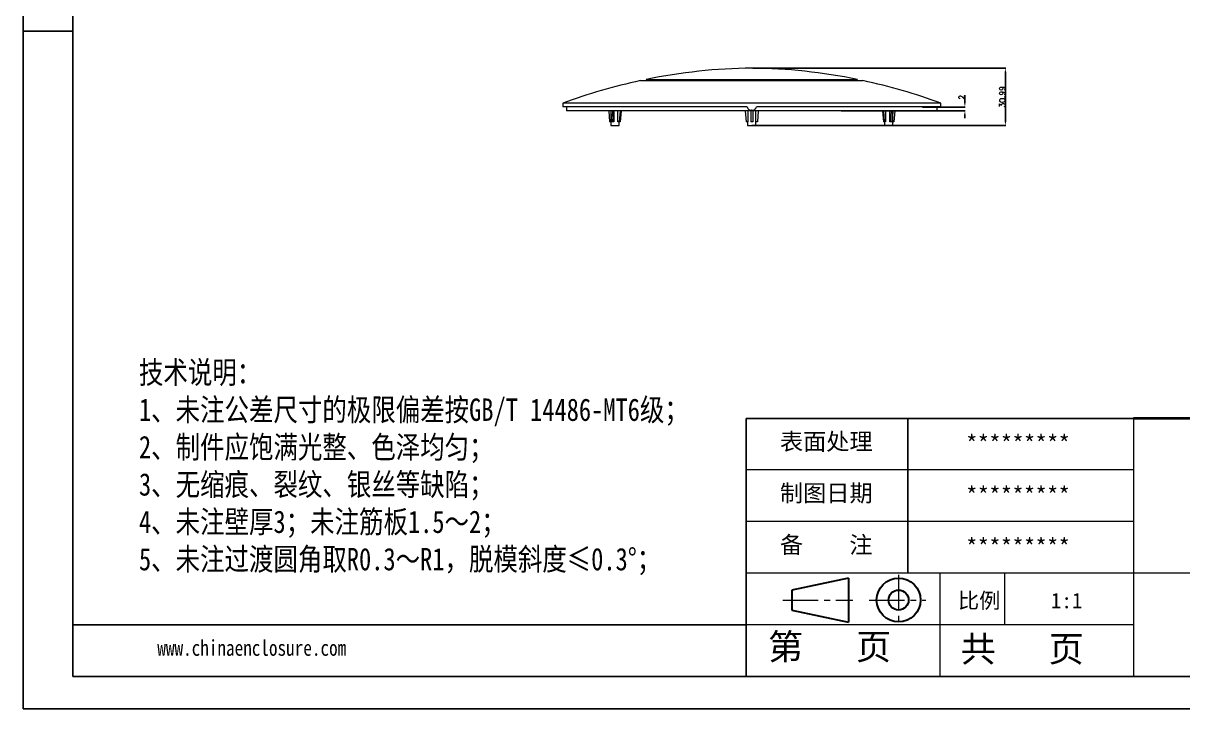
# Model space of a CAD drawing. Header units: inches. Extents: x 725 to 5279, y 573 to 1304.
# Drawn here: x 1938 to 2563, y 573 to 943 of the extents above; entities that cross this region are included whole.
import ezdxf

# ---------------------------------------------------------------- set-up
doc = ezdxf.new("R2010")
doc.units = ezdxf.units.IN
doc.linetypes.add('CENTER2', pattern=[28.575, 19.05, -3.175, 3.175, -3.175])
doc.layers.add('文字', color=81, linetype='Continuous')
for name, color, linetype, lineweight in [('粗实线', 7, 'Continuous', 30), ('细实线', 3, 'Continuous', 9), ('细点划线', 2, 'CENTER2', 9)]:
    doc.layers.add(name, color=color, linetype=linetype, lineweight=lineweight)
doc.styles.get("Standard").update_dxf_attribs({"font": 'txt', "bigfont": 'gbcbig.shx'})
doc.styles.add('宋体', font='', dxfattribs={"width": 0.8, "height": 3.5})
doc.styles.get('宋体').set_extended_font_data('SimSun')
doc.dimstyles.new('3', dxfattribs={"dimtxt": 3, "dimasz": 2, "dimexe": 0.18, "dimexo": 0.0625, "dimgap": 0.2, "dimtad": 1, "dimzin": 12, "dimdsep": 46, "dimtxsty": 'Standard', "dimcen": 1, "dimclrd": 3, "dimclre": 3, "dimadec": 0, "dimazin": 0, "dimtfac": 1, "dimtofl": 0, "dimtmove": 0, "dimatfit": 3, "dimfxl": 1, "dimtolj": 1, "dimtzin": 0, "dimarcsym": 0})

# ---------------------------------------------------------------- blocks, each defined once
blk = doc.blocks.new('*D113')
at = {"color": 3, "lineweight": -2}
for p, q in [((2331.43, 918.68), (2467.92, 918.68)), ((2467.74, 889.68), (2467.74, 916.68)), ((2330.99, 887.68), (2467.92, 887.68))]:
    blk.add_line(p, q, dxfattribs=at)
at = {"color": 3}
for points in [[(2467.41, 916.68), (2468.08, 916.68), (2467.74, 918.68)], [(2467.41, 889.68), (2468.08, 889.68), (2467.74, 887.68)]]:
    blk.add_solid(points, dxfattribs=at)
at = {"layer": 'Defpoints', "color": 0}
for p in [(2331.36, 918.68), (2467.74, 918.68), (2330.92, 887.68)]:
    blk.add_point(p, dxfattribs=at)
at = {"color": 0, "insert": (2466.04, 903.18), "char_height": 3, "attachment_point": 5, "rotation": 90}
blk.add_mtext('\\A1;30.99', dxfattribs=at)
blk = doc.blocks.new('*D114')
at = {"color": 3, "lineweight": -2}
for p, q in [((2445.89, 899.68), (2445.89, 904.08)), ((2379.12, 895.68), (2446.07, 895.68)), ((2423.04, 897.68), (2446.07, 897.68)), ((2445.89, 893.68), (2445.89, 891.68))]:
    blk.add_line(p, q, dxfattribs=at)
at = {"color": 3}
for points in [[(2445.56, 899.68), (2446.23, 899.68), (2445.89, 897.68)], [(2445.56, 893.68), (2446.23, 893.68), (2445.89, 895.68)]]:
    blk.add_solid(points, dxfattribs=at)
at = {"layer": 'Defpoints', "color": 0}
for p in [(2379.06, 895.68), (2422.98, 897.68), (2445.89, 897.68)]:
    blk.add_point(p, dxfattribs=at)
at = {"color": 0, "insert": (2444.19, 902.88), "char_height": 3, "attachment_point": 5, "rotation": 90}
blk.add_mtext('\\A1;2', dxfattribs=at)

msp = doc.modelspace()

# ---------------------------------------------------------------- linework, layer by layer
for p, q in [((1937.877, 1304.356), (1937.877, 572.957)), ((1964.643, 1286.941), (1964.643, 590.371)), ((1964.643, 938.656), (1937.877, 938.656)), ((1937.877, 911.567), (1937.877, 572.957)), ((2536.928, 729.685), (2327.956, 729.685)), ((2327.956, 590.371), (2327.956, 729.685)), ((2415.028, 646.097), (2415.028, 729.685)), ((2327.956, 618.234), (1964.643, 618.234)), ((1964.643, 590.371), (2954.87, 590.371)), ((1937.877, 572.957), (2972.284, 572.957)), ((1937.877, 572.957), (2416.769, 572.957))]:
    msp.add_line(p, q)
at = {"color": 7, "linetype": 'Continuous', "lineweight": 15}
for p, q in [((2270.923, 911.925), (2390.923, 911.925)), ((2273.923, 912.554), (2274.052, 911.925)), ((2273.923, 912.554), (2387.923, 912.554)), ((2387.795, 911.925), (2387.923, 912.554)), ((2228.923, 899.684), (2228.923, 897.684)), ((2432.923, 899.684), (2228.923, 899.684)), ((2328.423, 897.684), (2228.923, 897.684)), ((2230.923, 897.684), (2230.923, 895.684)), ((2430.923, 895.684), (2230.923, 895.684)), ((2253.792, 895.684), (2254.247, 889.684)), ((2254.845, 895.684), (2254.845, 887.684)), ((2254.899, 895.684), (2255.162, 889.684)), ((2255.765, 895.684), (2256.028, 889.684)), ((2256.431, 895.684), (2256.431, 889.684)), ((2258.745, 889.684), (2258.745, 895.684)), ((2259.897, 895.684), (2259.443, 889.684)), ((2260.397, 895.684), (2259.943, 889.684)), ((2327.398, 895.684), (2327.923, 889.684)), ((2328.73, 895.684), (2328.73, 889.684)), ((2330.423, 895.684), (2330.423, 889.684)), ((2331.023, 895.884), (2330.823, 895.884)), ((2331.423, 895.684), (2331.423, 889.684)), ((2333.117, 889.684), (2333.117, 895.684)), ((2432.923, 897.684), (2333.423, 897.684)), ((2334.448, 895.684), (2333.923, 889.684)), ((2401.449, 895.684), (2401.904, 889.684)), ((2401.949, 895.684), (2402.404, 889.684)), ((2403.102, 895.684), (2403.102, 889.684)), ((2405.416, 889.684), (2405.416, 895.684)), ((2406.081, 895.684), (2405.819, 889.684)), ((2406.947, 895.684), (2406.685, 889.684)), ((2407.002, 887.684), (2407.002, 895.684)), ((2408.055, 895.684), (2407.6, 889.684)), ((2430.923, 895.684), (2430.923, 897.684)), ((2432.923, 897.684), (2432.923, 899.684)), ((2254.845, 889.684), (2254.247, 889.684)), ((2256.028, 889.684), (2255.162, 889.684)), ((2256.431, 889.684), (2256.028, 889.684)), ((2259.443, 889.684), (2258.745, 889.684)), ((2259.345, 887.684), (2259.345, 889.684)), ((2259.943, 889.684), (2259.443, 889.684)), ((2328.73, 889.684), (2327.923, 889.684)), ((2328.673, 889.684), (2328.673, 887.684)), ((2331.423, 889.684), (2330.423, 889.684)), ((2333.923, 889.684), (2333.117, 889.684)), ((2333.173, 887.684), (2333.173, 889.684)), ((2402.404, 889.684), (2401.904, 889.684)), ((2403.102, 889.684), (2402.404, 889.684)), ((2402.502, 889.684), (2402.502, 887.684)), ((2405.819, 889.684), (2405.416, 889.684)), ((2406.685, 889.684), (2405.819, 889.684)), ((2407.6, 889.684), (2407.002, 889.684)), ((2254.845, 887.684), (2259.345, 887.684)), ((2328.673, 887.684), (2330.923, 887.684)), ((2330.923, 887.684), (2333.173, 887.684)), ((2402.502, 887.684), (2407.002, 887.684))]:
    msp.add_line(p, q, dxfattribs=at)
for centre, start, end in [((2334.797, 614.601), 90.729769, 101.546915), ((2327.05, 614.601), 78.453085, 89.270231), ((2334.797, 614.601), 102.124414, 110.37385), ((2327.05, 614.601), 69.62615, 77.875586)]:
    msp.add_arc(centre, 304.107, start, end, dxfattribs=at)
for points in [[(2328.423, 897.684), (2328.499, 897.424), (2328.614, 897.184), (2328.921, 896.74), (2329.107, 896.547), (2329.537, 896.223), (2329.776, 896.098), (2330.158, 895.97), (2330.29, 895.938), (2330.554, 895.895), (2330.688, 895.884), (2330.823, 895.884)], [(2331.023, 895.884), (2331.294, 895.884), (2331.557, 895.927), (2332.069, 896.097), (2332.307, 896.222), (2332.738, 896.544), (2332.924, 896.738), (2333.154, 897.069), (2333.222, 897.187), (2333.338, 897.429), (2333.385, 897.554), (2333.423, 897.684)]]:
    msp.add_open_spline(points, degree=3, knots=[0, 0, 0, 0, 0.25, 0.25, 0.5, 0.5, 0.75, 0.75, 0.875, 0.875, 1, 1, 1, 1], dxfattribs=at)
at = {"layer": '粗实线', "color": 7, "lineweight": 40}
msp.add_line((2954.87, 729.685), (2536.928, 729.685), dxfattribs=at)
at = {"layer": '粗实线', "color": 7}
for p, q in [((2383.024, 643.49), (2352.579, 637.037)), ((2383.024, 643.49), (2383.024, 619.63)), ((2352.579, 637.037), (2352.579, 626.27)), ((2352.579, 626.27), (2383.024, 619.63))]:
    msp.add_line(p, q, dxfattribs=at)
for radius in [11.836, 5.383]:
    msp.add_circle((2410.119, 631.654), radius, dxfattribs=at)
at = {"layer": '细实线', "color": 7}
for p, q in [((2536.928, 729.685), (2536.928, 590.371)), ((2536.928, 701.822), (2327.956, 701.822)), ((2536.928, 673.959), (2327.956, 673.959)), ((2954.87, 646.097), (2327.956, 646.097)), ((2432.442, 646.097), (2432.442, 590.371)), ((2467.271, 646.097), (2467.271, 618.234)), ((2536.928, 618.234), (2327.956, 618.234))]:
    msp.add_line(p, q, dxfattribs=at)
at = {"layer": '细点划线', "color": 7}
for p, q in [((2410.119, 645.279), (2410.119, 618.234)), ((2347.726, 631.654), (2385.356, 631.654)), ((2394.29, 631.654), (2424.881, 631.654))]:
    msp.add_line(p, q, dxfattribs=at)

# ---------------------------------------------------------------- texts
at = {"char_height": 9.16316, "width": 5207.88331, "attachment_point": 1}
for s, insert in [('{\\fSimHei|b0|i0|c134|p49;表面处理}', (2346.128, 721.778)), ('{\\fSimHei|b0|i0|c134|p49;*********}', (2446.489, 720.599)), ('{\\fSimHei|b0|i0|c134|p49;制图日期}', (2346.128, 693.915)), ('{\\fSimHei|b0|i0|c134|p49;*********}', (2446.489, 692.737)), ('{\\fSimHei|b0|i0|c134|p49;备    注}', (2346.128, 666.052)), ('{\\fSimHei|b0|i0|c134|p49;*********}', (2446.489, 664.874))]:
    msp.add_mtext(s, dxfattribs=dict(at, insert=insert))
at = {"layer": '文字', "color": 0, "attachment_point": 1, "style": '宋体'}
for s, insert, char_height, width in [('{\\H1.111x;技术说明：\\P1、未注公差尺寸的极限偏差按GB/T 14486-MT6级；\\P2、制件应饱满光整、色泽均匀；\\P3、无缩痕、裂纹、银丝等缺陷；\\P4、未注壁厚3；未注筋板1.5～2；\\P5、未注过渡圆角取R0.3～R1，脱模斜度≤0.3%%D；}', (2000.33, 760.562), 10.88391, 396.42862), ('www.chinaenclosure.com', (2010.227, 610.08), 8.51364, 149.57645)]:
    msp.add_mtext(s, dxfattribs=dict(at, insert=insert, char_height=char_height, width=width))
at = {"layer": '细实线', "color": 7, "attachment_point": 1}
for s, insert, char_height, width in [('{\\fSimSun|b0|i0|c134|p54;比例}', (2442.194, 635.544), 8.35884, 36.69273), ('{\\fSimSun|b0|i0|c134|p54;1:1}', (2492.26, 635.544), 8.35884, 36.69273), ('{\\fSimSun|b0|i0|c134|p54;第   页}', (2339.679, 613.445), 13.93141, 104.48555), ('{\\fSimSun|b0|i0|c134|p54; 共   页}', (2434.147, 612.261), 13.93141, 104.48555)]:
    msp.add_mtext(s, dxfattribs=dict(at, insert=insert, char_height=char_height, width=width))

# ---------------------------------------------------------------- dimensions: what is measured, and where the dimension line sits
for base, p1, p2, picture, middle in [((2467.745, 918.678), (2330.923, 887.684), (2331.363, 918.678), '*D113', (2466.045, 903.181)), ((2445.892, 897.684), (2379.058, 895.684), (2422.978, 897.684), '*D114', (2444.192, 902.884))]:
    dim = msp.add_linear_dim(base=base, p1=p1, p2=p2, angle=90, dimstyle='3')
    dim.commit()
    dim.dimension.update_dxf_attribs({"geometry": picture, "text_midpoint": middle})

doc.saveas('drawing.dxf')
